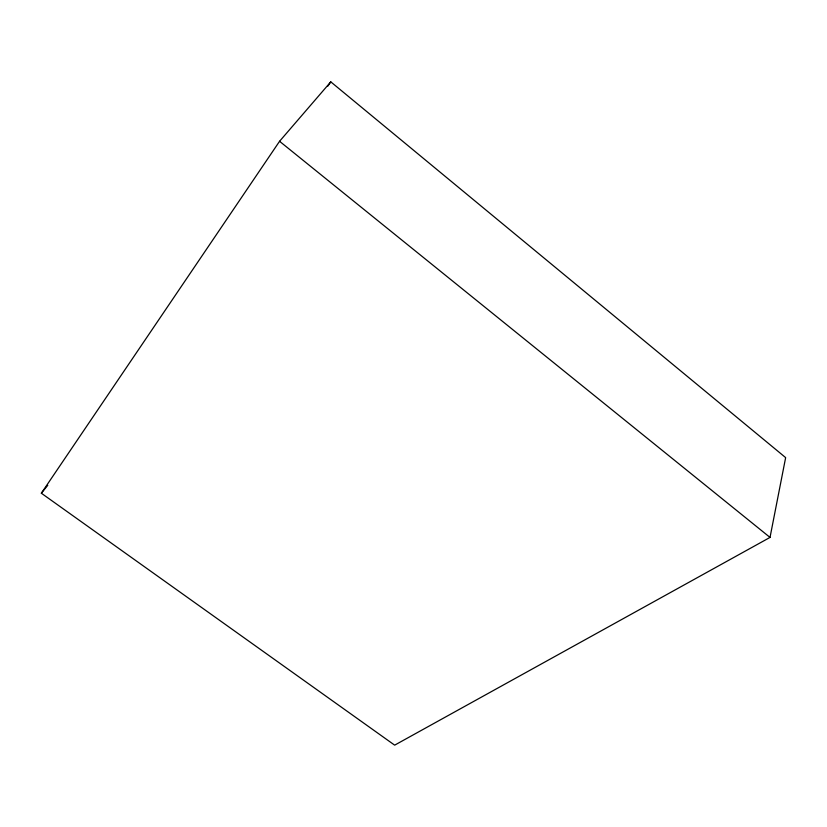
<?xml version="1.0" encoding="UTF-8"?>
<svg xmlns="http://www.w3.org/2000/svg" width="827" height="827" viewBox="0 0 827 827"><rect width="100%" height="100%" fill="white"/><g stroke="black" fill="none" stroke-linecap="round" stroke-linejoin="round"><path stroke-width="1.24" d="M770.02 537.416L785.65 457.62L330.779 81.852L279.567 141.293L41.35 493.223L394.665 745.148L770.02 537.416L279.567 141.293M327.864 86.101L330.779 81.852M41.35 493.223L47.77 485.273"/></g></svg>
